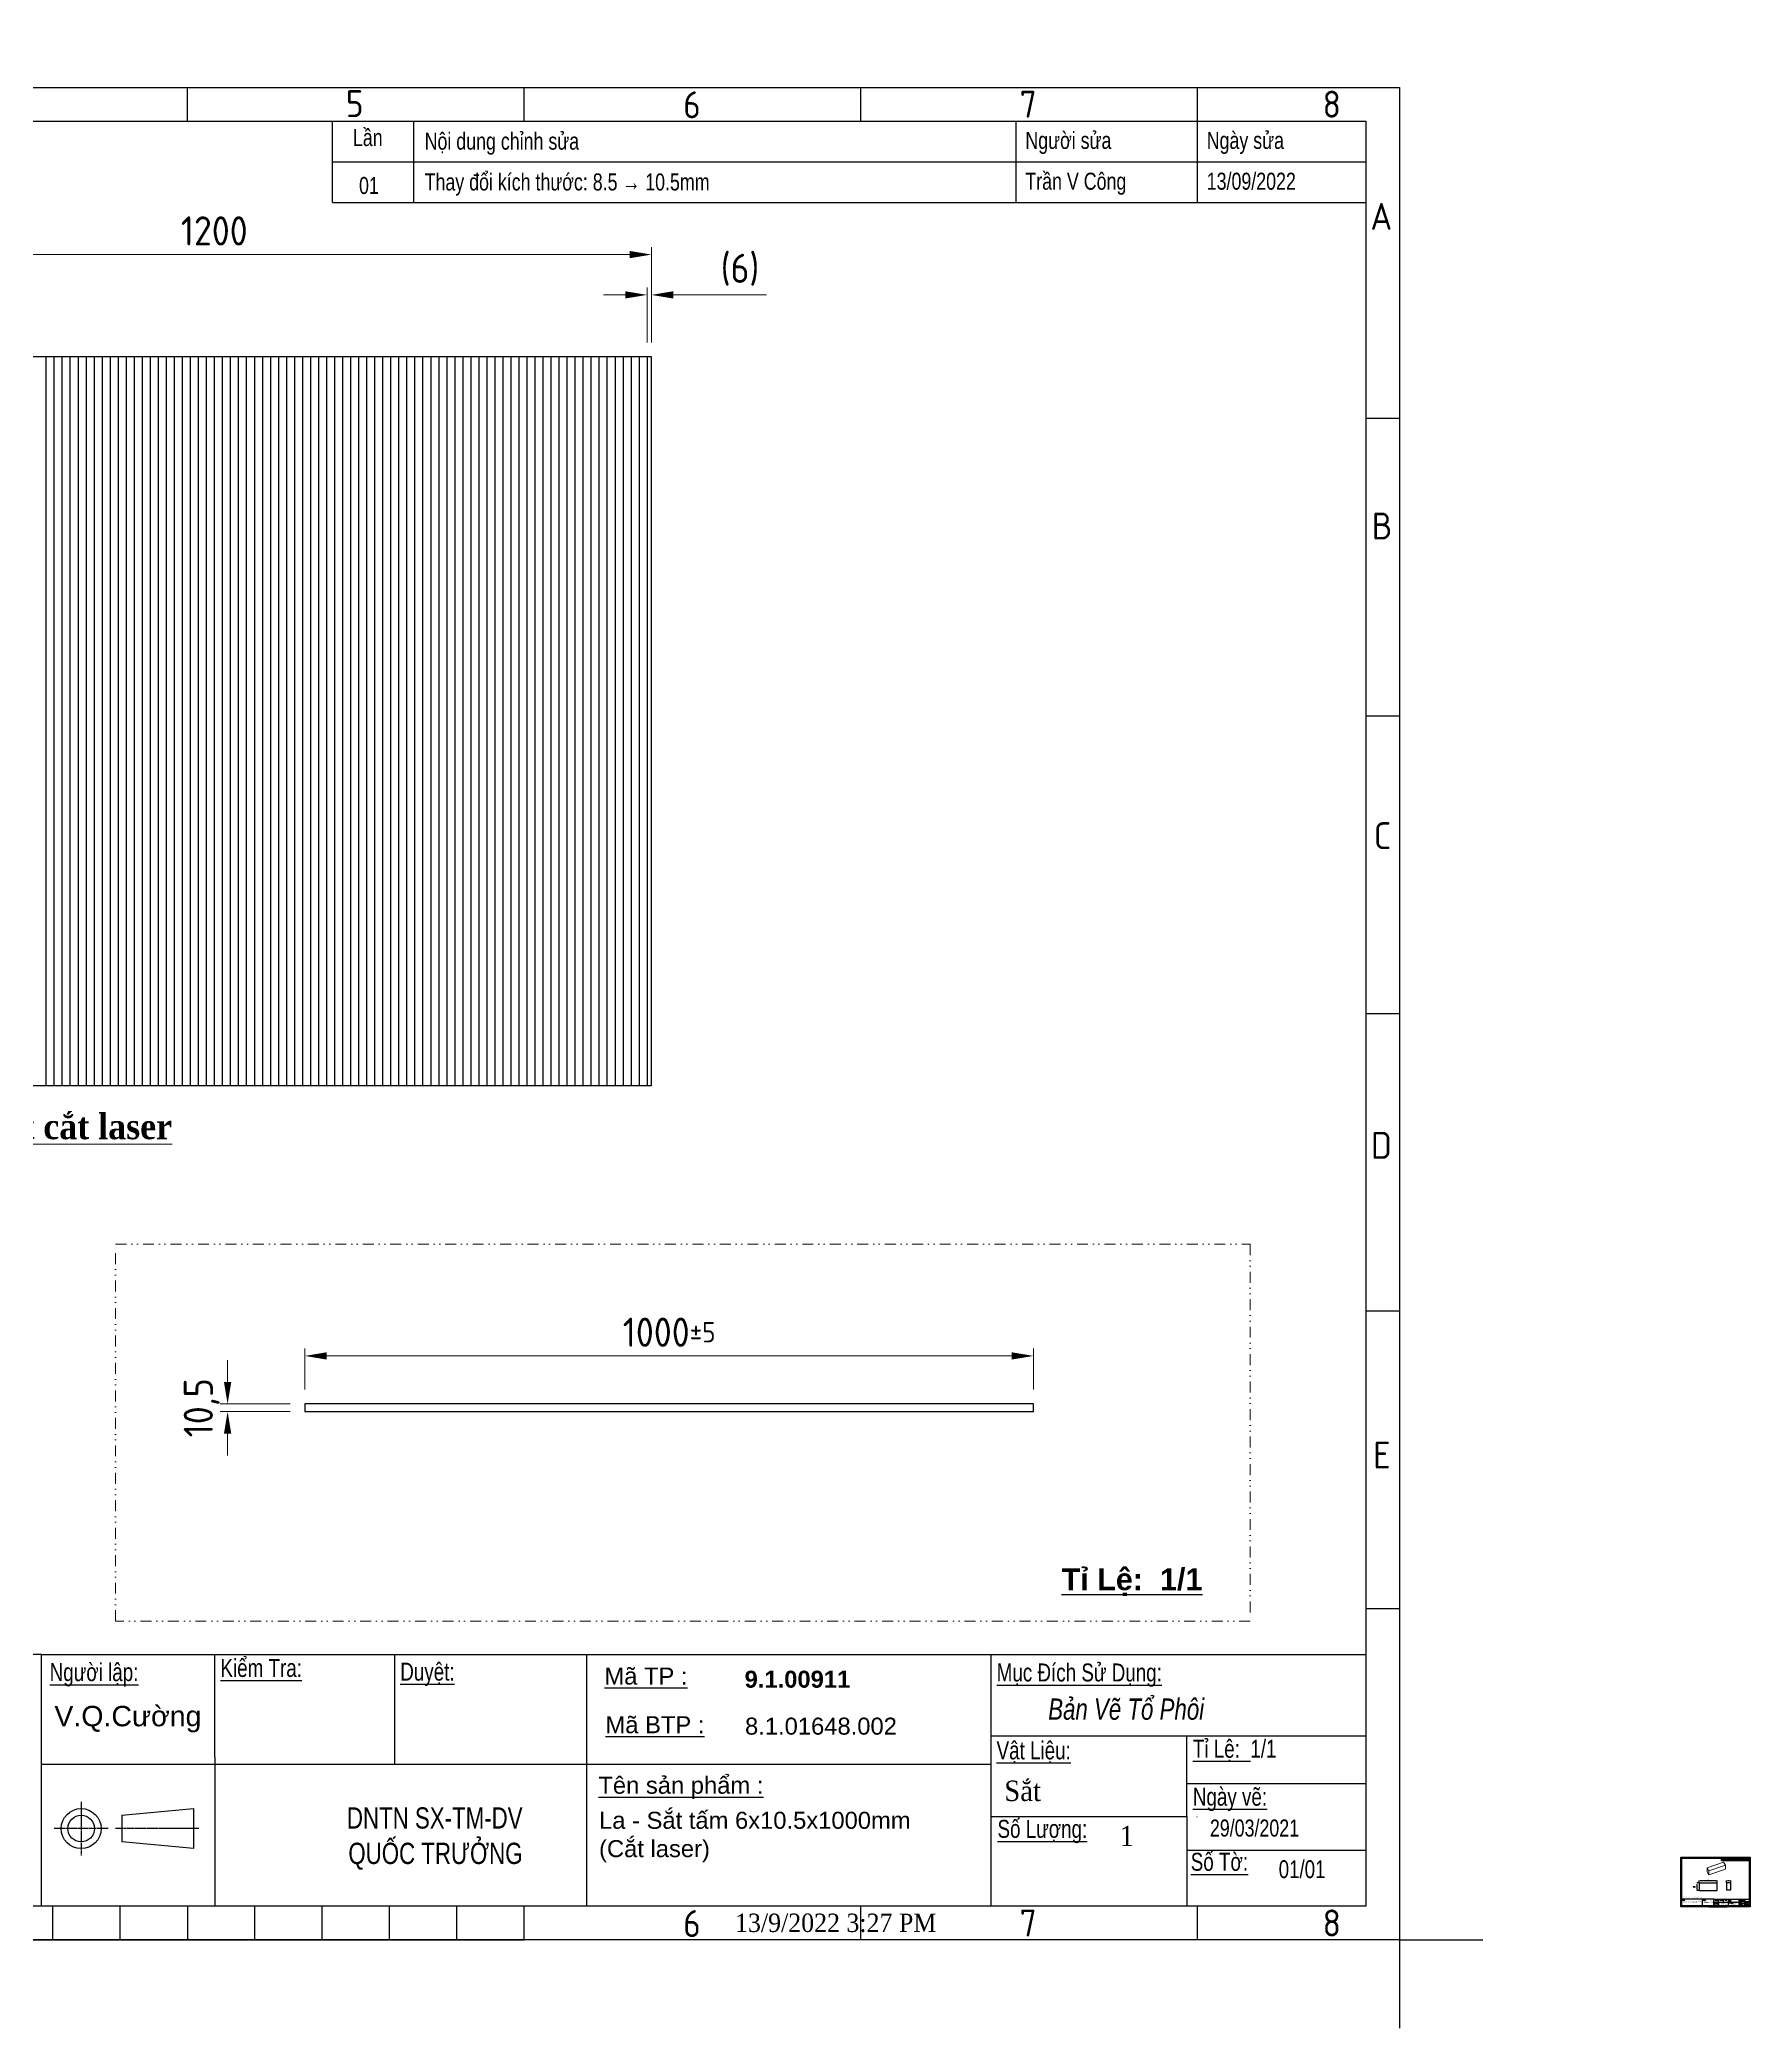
# Model space of a CAD drawing. Header units: millimetres. Extents: x -205945 to -46279, y 28253 to 108078.
# Drawn here: x -112414 to -110067, y 54296 to 57025 of the extents above; entities that cross this region are included whole.
import ezdxf

# ---------------------------------------------------------------- set-up
doc = ezdxf.new("R2010")
doc.units = ezdxf.units.MM
doc.header["$PDMODE"] = 2
for name, pattern in [('CENTER', [2, 1.25, -0.25, 0.25, -0.25]), ('CENTERX2', [4, 2.5, -0.5, 0.5, -0.5]), ('CONTPVMNIL', [0]), ('DIVIDE', [1.25, 0.5, -0.25, 0, -0.25, 0, -0.25])]:
    doc.linetypes.add(name, pattern=pattern)
doc.layers.get('0').update_dxf_attribs({"linetype": 'CONTPVMNIL'})
doc.layers.get('DEFPOINTS').update_dxf_attribs({"color": 6})
for name, color, linetype in [('CENTER', 1, 'CENTERX2'), ('FRAME050', 6, 'Continuous'), ('MAIN', 7, 'Continuous')]:
    doc.layers.add(name, color=color, linetype=linetype)
doc.layers.add('D KT', color=4, linetype='Continuous', lineweight=18)
doc.layers.add('d tam', color=2, linetype='CENTER', lineweight=9)
doc.layers.add('Tpl_Bound', color=1, linetype='Continuous', plot=False)
doc.styles.add('ISOCP', font='isocp')
doc.styles.add('Kich thuoc', font='isocp.shx', dxfattribs={"width": 0.78})
doc.styles.add('SLDTEXTSTYLE0', font='timesi.ttf', dxfattribs={"width": 0.933, "bigfont": 'bigfont'})
doc.styles.add('SLDTEXTSTYLE3', font='TXT', dxfattribs={"width": 0.65, "bigfont": 'bigfont'})
doc.styles.get("Standard").update_dxf_attribs({"font": 'isocp.shx'})
doc.styles.add('style1', font='arial.ttf', dxfattribs={"width": 0.75})
doc.dimstyles.new('dim 20', dxfattribs={"dimscale": 20, "dimtxt": 2.5, "dimasz": 1.5, "dimexe": 0.5, "dimexo": 1, "dimtad": 1, "dimtoh": 1, "dimtxsty": 'ISOCP', "dimcen": 0, "dimclrd": 3, "dimclre": 3, "dimclrt": 7, "dimadec": 0, "dimazin": 0, "dimtfac": 1, "dimtix": 1, "dimtofl": 0, "dimtmove": 0, "dimatfit": 3, "dimfxl": 0, "dimlwd": 5, "dimlwe": 5, "dimarcsym": 0})
doc.dimstyles.new('Dim20$0', dxfattribs={"dimtxt": 20, "dimasz": 10, "dimexe": 0, "dimexo": 0, "dimgap": 0.6, "dimtad": 1, "dimtoh": 1, "dimdsep": 46, "dimtxsty": 'ISOCP', "dimcen": 0, "dimclrd": 3, "dimclre": 3, "dimclrt": 7, "dimadec": 3, "dimazin": 2, "dimtp": 0.05, "dimtm": 0.05, "dimtfac": 0.7, "dimtofl": 0, "dimtmove": 0, "dimatfit": 3, "dimfxl": 0, "dimtolj": 1, "dimarcsym": 0})

# ---------------------------------------------------------------- blocks, each defined once
blk = doc.blocks.new('ẢERHAEEH')
at = {"layer": 'FRAME050'}
for p, q in [((-301, 179), (-304.9, 179)), ((-261.4, 214), (-261.4, 217.9)), ((-221.8, 214), (-221.8, 217.9)), ((-182.2, 214), (-182.2, 217.9)), ((-142.6, 214), (-142.6, 217.9)), ((-103, 214), (-103, 217.9)), ((-63.4, 214), (-63.4, 217.9)), ((-23.8, 214), (-23.8, 217.9)), ((0, 179), (-4, 179)), ((-301, 144), (-304.9, 144)), ((-304.9, 109), (-301, 109)), ((0, 144), (-4, 144)), ((-4, 109), (0, 109)), ((-301, 74), (-304.9, 74)), ((-301, 39), (-304.9, 39)), ((-261.4, 0), (-261.4, 4)), ((-221.8, 0), (-221.8, 4)), ((-182.2, 0), (-182.2, 4)), ((-182.2, 0), (-103, 0)), ((-174.2, 0), (-174.2, 4)), ((-166.3, 0), (-166.3, 4)), ((-158.4, 0), (-158.4, 4)), ((-150.5, 0), (-150.5, 4)), ((-142.6, 4), (-142.6, 0)), ((-134.6, 0), (-134.6, 4)), ((-126.7, 0), (-126.7, 4)), ((-118.8, 0), (-118.8, 4)), ((-110.9, 0), (-110.9, 4)), ((-103, 0), (-103, 4)), ((-63.4, 0), (-63.4, 4)), ((-23.8, 0), (-23.8, 4)), ((0, 74), (-4, 74)), ((0, 39), (-4, 39))]:
    blk.add_line(p, q, dxfattribs=at)
at = {"layer": 'MAIN', "color": 7, "linetype": 'Continuous'}
blk.add_lwpolyline([(-301, 214), (-4, 214), (-4, 4), (-301, 4)], close=True, dxfattribs=at)
at = {"layer": 'FRAME050', "style": 'ISOCP'}
for s, p in [('A', (-304.4, 195.6)), ('1', (-282, 214.4)), ('2', (-242.7, 214.3)), ('3', (-203.1, 214.4)), ('4', (-163.6, 214.4)), ('5', (-123.9, 214.4)), ('6', (-84.3, 214.3)), ('7', (-44.7, 214.4)), ('8', (-9, 214.4)), ('A', (-3.4, 201.2)), ('D', (-304.3, 91.9)), ('B', (-304.2, 164.7)), ('C', (-304, 128.3)), ('D', (-3.3, 91.9)), ('B', (-3.2, 164.7)), ('C', (-3, 128.3)), ('E', (-304, 55.4)), ('F', (-304, 19)), ('1', (-282, 0.4)), ('2', (-242.7, 0.3)), ('3', (-203.1, 0.5)), ('6', (-84.3, 0.3)), ('7', (-44.7, 0.4)), ('8', (-9, 0.4)), ('E', (-3.1, 55.4))]:
    blk.add_text(s, height=3.17, dxfattribs=at).set_placement(p)
blk = doc.blocks.new('*D376')
at = {"color": 3, "lineweight": -2, "ltscale": 30, "transparency": 16777216}
for p, q in [((-110136.9, 54494.9), (-110136.9, 54498.4)), ((-110135.4, 54498.4), (-110113.4, 54498.4)), ((-110111.9, 54494.9), (-110111.9, 54498.4))]:
    blk.add_line(p, q, dxfattribs=at)
at = {"color": 3, "ltscale": 30, "transparency": 16777216}
for points in [[(-110135.4, 54498.6), (-110135.4, 54498.1), (-110136.9, 54498.4)], [(-110113.4, 54498.6), (-110113.4, 54498.1), (-110111.9, 54498.4)]]:
    blk.add_solid(points, dxfattribs=at)
at = {"layer": 'DEFPOINTS', "color": 0, "ltscale": 30, "transparency": 16777216}
for p in [(-110136.9, 54494.9), (-110111.9, 54498.4), (-110111.9, 54494.9)]:
    blk.add_point(p, dxfattribs=at)
at = {"color": 7, "ltscale": 30, "transparency": 16777216, "insert": (-110124.5, 54499.6), "char_height": 1.25, "attachment_point": 5, "style": 'ISOCP'}
blk.add_mtext('\\A1;25', dxfattribs=at)
blk = doc.blocks.new('*D377')
at = {"color": 3, "lineweight": -2, "ltscale": 30, "transparency": 16777216}
for p, q in [((-110136.9, 54494.9), (-110139.8, 54494.9)), ((-110139.8, 54493.4), (-110139.8, 54485.9)), ((-110136.9, 54484.4), (-110139.8, 54484.4))]:
    blk.add_line(p, q, dxfattribs=at)
at = {"color": 3, "ltscale": 30, "transparency": 16777216}
for points in [[(-110140, 54493.4), (-110139.5, 54493.4), (-110139.8, 54494.9)], [(-110140, 54485.9), (-110139.5, 54485.9), (-110139.8, 54484.4)]]:
    blk.add_solid(points, dxfattribs=at)
at = {"layer": 'DEFPOINTS', "color": 0, "ltscale": 30, "transparency": 16777216}
for p in [(-110139.8, 54484.4), (-110136.9, 54494.9), (-110136.9, 54484.4)]:
    blk.add_point(p, dxfattribs=at)
at = {"color": 7, "ltscale": 30, "transparency": 16777216, "insert": (-110141, 54489.6), "char_height": 1.25, "attachment_point": 5, "rotation": 90, "style": 'ISOCP'}
blk.add_mtext('\\A1;10.5', dxfattribs=at)
blk = doc.blocks.new('*D378')
at = {"color": 3, "lineweight": -2, "ltscale": 30, "transparency": 16777216}
for p, q in [((-110099.5, 54495.3), (-110099.5, 54498.3)), ((-110098, 54498.3), (-110095, 54498.3)), ((-110093.5, 54495.3), (-110093.5, 54498.3))]:
    blk.add_line(p, q, dxfattribs=at)
at = {"color": 3, "ltscale": 30, "transparency": 16777216}
for points in [[(-110098, 54498.5), (-110098, 54498), (-110099.5, 54498.3)], [(-110095, 54498.5), (-110095, 54498), (-110093.5, 54498.3)]]:
    blk.add_solid(points, dxfattribs=at)
at = {"layer": 'DEFPOINTS', "color": 0, "ltscale": 30, "transparency": 16777216}
for p in [(-110099.5, 54495.3), (-110093.5, 54498.3), (-110093.5, 54495.3)]:
    blk.add_point(p, dxfattribs=at)
at = {"color": 7, "ltscale": 30, "transparency": 16777216, "insert": (-110096.5, 54499.5), "char_height": 1.25, "attachment_point": 5, "style": 'ISOCP'}
blk.add_mtext('\\A1;6', dxfattribs=at)
blk = doc.blocks.new('A$C16227D3D')
at = {"color": 0, "linetype": 'Continuous', "lineweight": 0, "extrusion": (0, 0.665989, 0.745962)}
for p, q in [((132610.7, 11330.1), (132633.3, 11338.1)), ((132610.7, 11330.1), (132613.3, 11326)), ((132610.7, 11324.8), (132610.7, 11330.1)), ((132613.3, 11326), (132635.9, 11334)), ((132613.3, 11320.7), (132635.9, 11328.7)), ((132613.3, 11326), (132613.3, 11320.7)), ((132633.3, 11338.1), (132635.9, 11334)), ((132635.9, 11334), (132635.9, 11328.7)), ((132613.3, 11320.7), (132610.7, 11324.8))]:
    blk.add_line(p, q, dxfattribs=at)
blk = doc.blocks.new('khung moi')
at = {"layer": 'FRAME050'}
for p, q in [((-261.36, 221.36), (-261.36, 225.32)), ((-221.76, 221.36), (-221.76, 225.32)), ((-182.16, 221.36), (-182.16, 225.32)), ((-142.56, 221.36), (-142.56, 225.32)), ((-102.96, 221.36), (-102.96, 225.32)), ((-63.36, 221.36), (-63.36, 225.32)), ((-23.76, 221.36), (-23.76, 225.32)), ((-300.96, 186.36), (-304.92, 186.36)), ((0, 186.36), (-3.96, 186.36)), ((-300.96, 151.36), (-304.92, 151.36)), ((0, 151.36), (-3.96, 151.36)), ((-304.92, 116.36), (-300.96, 116.36)), ((-3.96, 116.36), (0, 116.36)), ((-300.96, 81.36), (-304.92, 81.36)), ((0, 81.36), (-3.96, 81.36)), ((-300.96, 46.36), (-304.92, 46.36)), ((0, 46.36), (-3.96, 46.36)), ((-261.36, 7.4), (-261.36, 11.36)), ((-221.76, 7.4), (-221.76, 11.36)), ((-182.16, 7.4), (-182.16, 11.36)), ((-174.24, 7.4), (-174.24, 11.36)), ((-166.32, 7.4), (-166.32, 11.36)), ((-158.4, 7.4), (-158.4, 11.36)), ((-150.48, 7.4), (-150.48, 11.36)), ((-142.56, 11.36), (-142.56, 7.4)), ((-134.64, 7.4), (-134.64, 11.36)), ((-126.72, 7.4), (-126.72, 11.36)), ((-118.8, 7.4), (-118.8, 11.36)), ((-110.88, 7.4), (-110.88, 11.36)), ((-102.96, 7.4), (-102.96, 11.36)), ((-63.36, 7.4), (-63.36, 11.36)), ((-23.76, 7.4), (-23.76, 11.36)), ((-182.16, 7.4), (-102.96, 7.4))]:
    blk.add_line(p, q, dxfattribs=at)
at = {"layer": 'MAIN'}
for p, q in [((-304.92, 225.32), (-304.92, 230.92)), ((-304.92, 225.32), (-310.86, 225.32)), ((0, 7.4), (9.82, 7.4)), ((0, 7.4), (0, -3))]:
    blk.add_line(p, q, dxfattribs=at)
at = {"layer": 'MAIN', "color": 7, "linetype": 'Continuous'}
blk.add_lwpolyline([(-300.96, 221.36), (-3.96, 221.36), (-3.96, 11.36), (-300.96, 11.36)], close=True, dxfattribs=at)
at = {"layer": 'FRAME050', "style": 'ISOCP'}
for s, p in [('1', (-281.95, 221.76)), ('2', (-242.72, 221.68)), ('3', (-203.13, 221.83)), ('4', (-163.63, 221.76)), ('5', (-123.93, 221.83)), ('6', (-84.25, 221.69)), ('7', (-44.67, 221.76)), ('8', (-9.03, 221.76)), ('A', (-3.41, 208.57)), ('A', (-304.37, 203)), ('B', (-304.21, 172.14)), ('B', (-3.25, 172.14)), ('C', (-303.97, 135.71)), ('C', (-3.01, 135.71)), ('D', (-304.3, 99.28)), ('D', (-3.34, 99.28)), ('E', (-304.05, 62.84)), ('E', (-3.09, 62.84)), ('F', (-304.05, 26.41)), ('1', (-281.95, 7.8)), ('2', (-242.72, 7.72)), ('3', (-203.13, 7.87)), ('6', (-84.25, 7.73)), ('7', (-44.67, 7.8)), ('8', (-9.03, 7.8))]:
    blk.add_text(s, height=3.17, dxfattribs=at).set_placement(p)
blk = doc.blocks.new('yuiyu')
at = {"layer": 'D KT', "style": 'Kich thuoc', "width": 0.75}
blk.add_attdef('STT', (-17957.57, 19159.13), '', height=2.5, dxfattribs=at)
blk = doc.blocks.new('*D581')
at = {"layer": 'D KT', "color": 3, "lineweight": 5, "ltscale": 3, "transparency": 16777216}
for p, q in [((-112774.7, 56609.3), (-112774.7, 56739.8)), ((-111574.7, 56609.3), (-111574.7, 56739.8)), ((-112744.7, 56729.8), (-111604.7, 56729.8))]:
    blk.add_line(p, q, dxfattribs=at)
at = {"layer": 'D KT', "color": 3, "ltscale": 3, "transparency": 16777216}
for points in [[(-112744.7, 56734.8), (-112744.7, 56724.8), (-112774.7, 56729.8)], [(-111604.7, 56734.8), (-111604.7, 56724.8), (-111574.7, 56729.8)]]:
    blk.add_solid(points, dxfattribs=at)
at = {"layer": 'DEFPOINTS', "color": 0, "ltscale": 3, "transparency": 16777216}
for p in [(-111574.7, 56729.8), (-112774.7, 56589.3), (-111574.7, 56589.3)]:
    blk.add_point(p, dxfattribs=at)
at = {"layer": 'D KT', "color": 7, "ltscale": 3, "transparency": 16777216, "insert": (-112174.7, 56762.3), "char_height": 40, "attachment_point": 5, "style": 'ISOCP'}
blk.add_mtext('1200', dxfattribs=at)
blk = doc.blocks.new('*D583')
at = {"color": 3, "lineweight": 5, "ltscale": 3, "transparency": 16777216}
for p, q in [((-111580.7, 56609.3), (-111580.7, 56684.5)), ((-111574.7, 56609.3), (-111574.7, 56684.5)), ((-111610.7, 56674.5), (-111640.7, 56674.5)), ((-111544.7, 56674.5), (-111416.7, 56674.5))]:
    blk.add_line(p, q, dxfattribs=at)
at = {"color": 3, "ltscale": 3, "transparency": 16777216}
for points in [[(-111610.7, 56679.5), (-111610.7, 56669.5), (-111580.7, 56674.5)], [(-111544.7, 56679.5), (-111544.7, 56669.5), (-111574.7, 56674.5)]]:
    blk.add_solid(points, dxfattribs=at)
at = {"layer": 'DEFPOINTS', "color": 0, "ltscale": 3, "transparency": 16777216}
for p in [(-111574.7, 56674.5), (-111580.7, 56589.3), (-111574.7, 56589.3)]:
    blk.add_point(p, dxfattribs=at)
at = {"color": 7, "ltscale": 3, "transparency": 16777216, "insert": (-111453.2, 56709), "char_height": 40, "attachment_point": 5, "style": 'ISOCP'}
blk.add_mtext('(6)', dxfattribs=at)
blk = doc.blocks.new('*D585')
at = {"color": 3, "lineweight": 5, "ltscale": 30, "transparency": 16777216}
for p, q in [((-112156.4, 55182.3), (-112156.4, 55212.3)), ((-112070.4, 55152.3), (-112166.4, 55152.3)), ((-112070.4, 55141.8), (-112166.4, 55141.8)), ((-112156.4, 55111.8), (-112156.4, 55081.8))]:
    blk.add_line(p, q, dxfattribs=at)
at = {"color": 3, "ltscale": 30, "transparency": 16777216}
for points in [[(-112161.4, 55182.3), (-112151.4, 55182.3), (-112156.4, 55152.3)], [(-112161.4, 55111.8), (-112151.4, 55111.8), (-112156.4, 55141.8)]]:
    blk.add_solid(points, dxfattribs=at)
at = {"layer": 'DEFPOINTS', "color": 0, "ltscale": 30, "transparency": 16777216}
for p in [(-112156.4, 55152.3), (-112050.4, 55152.3), (-112050.4, 55141.8)]:
    blk.add_point(p, dxfattribs=at)
at = {"color": 7, "ltscale": 30, "transparency": 16777216, "insert": (-112191.9, 55147.1), "char_height": 40, "attachment_point": 5, "rotation": 90, "style": 'ISOCP'}
blk.add_mtext('10,5', dxfattribs=at)
blk = doc.blocks.new('*D586')
at = {"color": 3, "lineweight": 5, "ltscale": 30, "transparency": 16777216}
for p, q in [((-112050.4, 55172.3), (-112050.4, 55228.3)), ((-112020.4, 55218.3), (-111080.4, 55218.3)), ((-111050.4, 55172.3), (-111050.4, 55228.3))]:
    blk.add_line(p, q, dxfattribs=at)
at = {"color": 3, "ltscale": 30, "transparency": 16777216}
for points in [[(-112020.4, 55223.3), (-112020.4, 55213.3), (-112050.4, 55218.3)], [(-111080.4, 55223.3), (-111080.4, 55213.3), (-111050.4, 55218.3)]]:
    blk.add_solid(points, dxfattribs=at)
at = {"layer": 'DEFPOINTS', "color": 0, "ltscale": 30, "transparency": 16777216}
for p in [(-111050.4, 55218.3), (-112050.4, 55152.3), (-111050.4, 55152.3)]:
    blk.add_point(p, dxfattribs=at)
at = {"color": 7, "ltscale": 30, "transparency": 16777216, "insert": (-111550.4, 55250.8), "char_height": 40, "attachment_point": 5, "style": 'ISOCP'}
blk.add_mtext('\\A1;1000{\\H28;±5}', dxfattribs=at)

msp = doc.modelspace()

# ---------------------------------------------------------------- linework, layer by layer
at = {"ltscale": 30}
for p, q in [((-112405.695, 56589.313), (-112405.695, 55589.313)), ((-112394.695, 56589.313), (-112394.695, 55589.313)), ((-112383.695, 56589.313), (-112383.695, 55589.313)), ((-112372.695, 56589.313), (-112372.695, 55589.313)), ((-112361.695, 56589.313), (-112361.695, 55589.313)), ((-112350.695, 56589.313), (-112350.695, 55589.313)), ((-112339.695, 56589.313), (-112339.695, 55589.313)), ((-112328.695, 56589.313), (-112328.695, 55589.313)), ((-112317.695, 56589.313), (-112317.695, 55589.313)), ((-112306.695, 56589.313), (-112306.695, 55589.313)), ((-112295.695, 56589.313), (-112295.695, 55589.313)), ((-112284.695, 56589.313), (-112284.695, 55589.313)), ((-112273.695, 56589.313), (-112273.695, 55589.313)), ((-112262.695, 56589.313), (-112262.695, 55589.313)), ((-112251.695, 56589.313), (-112251.695, 55589.313)), ((-112240.695, 56589.313), (-112240.695, 55589.313)), ((-112229.695, 56589.313), (-112229.695, 55589.313)), ((-112218.695, 56589.313), (-112218.695, 55589.313)), ((-112207.695, 56589.313), (-112207.695, 55589.313)), ((-112196.695, 56589.313), (-112196.695, 55589.313)), ((-112185.695, 56589.313), (-112185.695, 55589.313)), ((-112174.695, 56589.313), (-112174.695, 55589.313)), ((-112163.695, 56589.313), (-112163.695, 55589.313)), ((-112152.695, 56589.313), (-112152.695, 55589.313)), ((-112141.695, 56589.313), (-112141.695, 55589.313)), ((-112130.695, 56589.313), (-112130.695, 55589.313)), ((-112119.695, 56589.313), (-112119.695, 55589.313)), ((-112108.695, 56589.313), (-112108.695, 55589.313)), ((-112097.695, 56589.313), (-112097.695, 55589.313)), ((-112086.695, 56589.313), (-112086.695, 55589.313)), ((-112075.695, 56589.313), (-112075.695, 55589.313)), ((-112064.695, 56589.313), (-112064.695, 55589.313)), ((-112053.695, 56589.313), (-112053.695, 55589.313)), ((-112042.695, 56589.313), (-112042.695, 55589.313)), ((-112031.695, 56589.313), (-112031.695, 55589.313)), ((-112020.695, 56589.313), (-112020.695, 55589.313)), ((-112009.695, 56589.313), (-112009.695, 55589.313)), ((-111998.695, 56589.313), (-111998.695, 55589.313)), ((-111987.695, 56589.313), (-111987.695, 55589.313)), ((-111976.695, 56589.313), (-111976.695, 55589.313)), ((-111965.695, 56589.313), (-111965.695, 55589.313)), ((-111954.695, 56589.313), (-111954.695, 55589.313)), ((-111943.695, 56589.313), (-111943.695, 55589.313)), ((-111932.695, 56589.313), (-111932.695, 55589.313)), ((-111921.695, 56589.313), (-111921.695, 55589.313)), ((-111910.695, 56589.313), (-111910.695, 55589.313)), ((-111899.695, 56589.313), (-111899.695, 55589.313)), ((-111888.695, 56589.313), (-111888.695, 55589.313)), ((-111877.695, 56589.313), (-111877.695, 55589.313)), ((-111866.695, 56589.313), (-111866.695, 55589.313)), ((-111855.695, 56589.313), (-111855.695, 55589.313)), ((-111844.695, 56589.313), (-111844.695, 55589.313)), ((-111833.695, 56589.313), (-111833.695, 55589.313)), ((-111822.695, 56589.313), (-111822.695, 55589.313)), ((-111811.695, 56589.313), (-111811.695, 55589.313)), ((-111800.695, 56589.313), (-111800.695, 55589.313)), ((-111789.695, 56589.313), (-111789.695, 55589.313)), ((-111778.695, 56589.313), (-111778.695, 55589.313)), ((-111767.695, 56589.313), (-111767.695, 55589.313)), ((-111756.695, 56589.313), (-111756.695, 55589.313)), ((-111745.695, 56589.313), (-111745.695, 55589.313)), ((-111734.695, 56589.313), (-111734.695, 55589.313)), ((-111723.695, 56589.313), (-111723.695, 55589.313)), ((-111712.695, 56589.313), (-111712.695, 55589.313)), ((-111701.695, 56589.313), (-111701.695, 55589.313)), ((-111690.695, 56589.313), (-111690.695, 55589.313)), ((-111679.695, 56589.313), (-111679.695, 55589.313)), ((-111668.695, 56589.313), (-111668.695, 55589.313)), ((-111657.695, 56589.313), (-111657.695, 55589.313)), ((-111646.695, 56589.313), (-111646.695, 55589.313)), ((-111635.695, 56589.313), (-111635.695, 55589.313)), ((-111624.695, 56589.313), (-111624.695, 55589.313)), ((-111613.695, 56589.313), (-111613.695, 55589.313)), ((-111602.695, 56589.313), (-111602.695, 55589.313)), ((-111591.695, 56589.313), (-111591.695, 55589.313)), ((-111580.695, 56589.313), (-111580.695, 55589.313))]:
    msp.add_line(p, q, dxfattribs=at)
for p, q in [((-112411.636, 54808.354), (-114059.381, 54808.354)), ((-111927.41, 54808.354), (-111927.41, 54657.823)), ((-111108.543, 54696.907), (-111108.543, 54808.354)), ((-112173.69, 54667.394), (-112173.69, 54463.103)), ((-112411.636, 54657.823), (-111663.149, 54657.823)), ((-110839.741, 54631.257), (-110594.381, 54631.257)), ((-110839.741, 54539.757), (-110594.381, 54539.757)), ((-110116.631, 54472.616), (-110160.767, 54472.616)), ((-110132.583, 54472.616), (-110132.583, 54463.369)), ((-110103.66, 54472.616), (-110103.66, 54468.584)), ((-110081.726, 54469.631), (-110081.726, 54472.616)), ((-110116.631, 54468.584), (-110096.582, 54468.584)), ((-110110.257, 54468.841), (-110110.257, 54463.369)), ((-110074.526, 54467.873), (-110067.954, 54467.873)), ((-110074.526, 54465.422), (-110067.954, 54465.422))]:
    msp.add_line(p, q)
at = {"linetype": 'ByBlock'}
for p, q in [((-110839.741, 54586.303), (-110839.741, 54463.103)), ((-110074.526, 54466.669), (-110074.526, 54463.369))]:
    msp.add_line(p, q, dxfattribs=at)
at = {"ltscale": 3}
msp.add_line((-110096.582, 54468.584), (-110081.726, 54468.584), dxfattribs=at)
msp.add_lwpolyline([(-111574.695, 55589.313), (-111574.695, 56589.313), (-112774.695, 56589.313), (-112774.695, 55589.313)], close=True, dxfattribs=at)
at = {"ltscale": 30}
msp.add_lwpolyline([(-112050.424, 55141.845), (-111050.424, 55141.845), (-111050.424, 55152.345), (-112050.424, 55152.345)], close=True, dxfattribs=at)
at = {"ltscale": 30, "elevation": 0}
for points in [[(-110111.879, 54484.376), (-110111.879, 54494.876), (-110136.879, 54494.876), (-110136.879, 54484.376)], [(-110093.495, 54485.295), (-110093.495, 54495.295), (-110099.495, 54495.295), (-110099.495, 54485.295)]]:
    msp.add_lwpolyline(points, close=True, dxfattribs=at)
at = {"color": 1}
for centre, major_axis in [((-110143.726, 54489.519), (-1.317, 0)), ((-110122.375, 54462.736), (-0.878, 0))]:
    msp.add_ellipse(centre, major_axis=major_axis, ratio=0.55171628, dxfattribs=at)
at = {"layer": 'CENTER'}
for p, q in [((-112357.378, 54606.232), (-112357.378, 54532.44)), ((-112320.091, 54569.582), (-112394.664, 54569.582)), ((-112195.947, 54569.582), (-112311.281, 54569.582)), ((-110110.904, 54466.221), (-110113.793, 54466.221))]:
    msp.add_line(p, q, dxfattribs=at)
at = {"layer": 'CENTER', "color": 1, "linetype": 'CENTER', "ltscale": 0.05}
for p, q in [((-110114.286, 54466.221), (-110116.068, 54466.221)), ((-110115.177, 54467.112), (-110115.177, 54465.329))]:
    msp.add_line(p, q, dxfattribs=at)
at = {"layer": 'd tam', "linetype": 'DIVIDE', "ltscale": 30}
msp.add_lwpolyline([(-112310.109, 55371.455), (-110753.018, 55371.455), (-110753.018, 54854.33), (-112310.109, 54854.33)], close=True, dxfattribs=at)
at = {"layer": 'DEFPOINTS'}
msp.add_lwpolyline([(-114105.581, 56959.303), (-110548.181, 56959.303), (-110548.181, 54416.903), (-114105.581, 54416.903)], close=True, dxfattribs=at)
at = {"layer": 'DEFPOINTS', "ltscale": 30, "elevation": 0}
msp.add_lwpolyline([(-110162.004, 54530.231), (-110066.717, 54530.231), (-110066.717, 54462.131), (-110162.004, 54462.131)], close=True, dxfattribs=at)
at = {"layer": 'MAIN'}
for p, q in [((-112012.604, 56857.103), (-112012.604, 56913.103)), ((-111900.604, 56857.103), (-111900.604, 56913.103)), ((-111074.281, 56857.103), (-111074.281, 56913.103)), ((-110825.381, 56857.103), (-110825.381, 56913.103)), ((-112012.604, 56857.103), (-110594.381, 56857.103)), ((-112012.604, 56801.103), (-112012.604, 56857.103)), ((-111900.604, 56801.103), (-111900.604, 56857.103)), ((-111074.281, 56801.103), (-111074.281, 56857.103)), ((-110825.381, 56801.103), (-110825.381, 56857.103)), ((-112012.604, 56801.103), (-110594.381, 56801.103)), ((-112411.636, 54808.354), (-110594.381, 54808.354)), ((-112411.636, 54463.103), (-112411.636, 54808.354)), ((-112173.69, 54667.394), (-112173.69, 54808.354)), ((-111663.149, 54463.103), (-111663.149, 54808.354)), ((-111109.243, 54696.907), (-110594.381, 54696.907)), ((-111108.543, 54463.103), (-111108.543, 54696.907)), ((-110839.741, 54586.303), (-110839.741, 54696.907)), ((-111663.149, 54657.823), (-111108.543, 54657.823)), ((-112301.438, 54587.878), (-112203.113, 54597.025)), ((-112301.438, 54587.878), (-112301.438, 54551.287)), ((-112203.113, 54597.025), (-112203.113, 54542.14)), ((-111108.543, 54586.303), (-110839.741, 54586.303)), ((-110826.318, 54586.303), (-110825.828, 54586.303)), ((-112203.113, 54542.14), (-112301.438, 54551.287)), ((-110105.942, 54527.494), (-110105.942, 54528.994)), ((-110105.942, 54527.494), (-110067.954, 54527.494)), ((-110105.942, 54525.994), (-110105.942, 54527.494)), ((-110102.942, 54527.494), (-110102.942, 54528.994)), ((-110102.942, 54525.994), (-110102.942, 54527.494)), ((-110080.808, 54527.494), (-110080.808, 54528.994)), ((-110080.808, 54525.994), (-110080.808, 54527.494)), ((-110074.142, 54527.494), (-110074.142, 54528.994)), ((-110074.142, 54525.994), (-110074.142, 54527.494)), ((-110105.942, 54525.994), (-110067.954, 54525.994)), ((-110116.631, 54472.616), (-110067.954, 54472.616)), ((-110116.631, 54468.584), (-110116.631, 54472.616)), ((-110110.257, 54468.841), (-110110.257, 54472.616)), ((-110096.582, 54469.631), (-110096.582, 54472.616)), ((-110116.631, 54463.369), (-110116.631, 54468.584)), ((-110113.679, 54466.711), (-110111.045, 54466.956)), ((-110113.679, 54466.711), (-110113.679, 54465.731)), ((-110111.045, 54465.486), (-110113.679, 54465.731)), ((-110111.045, 54466.956), (-110111.045, 54465.486)), ((-110096.582, 54466.669), (-110096.582, 54469.631)), ((-110096.582, 54463.369), (-110096.582, 54466.669)), ((-110081.726, 54469.631), (-110067.954, 54469.631)), ((-110081.726, 54466.669), (-110081.726, 54469.631)), ((-110081.726, 54466.669), (-110074.526, 54466.669)), ((-110081.726, 54463.369), (-110081.726, 54466.669)), ((-110074.526, 54466.669), (-110074.526, 54469.631)), ((-110074.167, 54466.669), (-110074.153, 54466.669))]:
    msp.add_line(p, q, dxfattribs=at)
for centre, radius in [((-112357.378, 54569.582), 27.443), ((-112357.378, 54569.582), 18.295), ((-110115.177, 54466.221), 0.735), ((-110115.177, 54466.221), 0.49)]:
    msp.add_circle(centre, radius, dxfattribs=at)
at = {"layer": 'Tpl_Bound', "color": 1}
msp.add_lwpolyline([(-110162.004, 54462.131), (-110162.004, 54530.231), (-110066.717, 54530.231), (-110066.717, 54462.131)], close=True, dxfattribs=at)

# ---------------------------------------------------------------- block references
for name, p, xscale, yscale, zscale in [('khung moi', (-110548.181, 54330.523), 11.66666666666667, 11.66666666666667, 11.66666666666667), ('ẢERHAEEH', (-110066.717, 54462.131), 0.3125, 0.3125, 0.3125)]:
    msp.add_blockref(name, p, dxfattribs=dict(xscale=xscale, yscale=yscale, zscale=zscale))
at = {"ltscale": 3}
msp.add_blockref('A$C16227D3D', (-242736.733, 43185.39, 0), dxfattribs=at)
at = {"layer": 'D KT'}
ref = msp.add_blockref('yuiyu', (-58337.628, -1379.201), dxfattribs=dict(at, xscale=2.916666666666667, yscale=2.916666666666667, zscale=2.916666666666667))
ref.add_attrib('STT', '01/01', (-110713.874, 54501.583), dxfattribs={"height": 24.5, "style": 'style1', "width": 0.75})

# ---------------------------------------------------------------- texts
at = {"attachment_point": 1}
for s, insert, char_height, style in [('Lần', (-111984.41, 56902.058), 23.3333, 'style1'), ('Nội dung chỉnh sửa', (-111886.003, 56897.154), 23.33333, 'style1'), ('Người sửa ', (-111061.542, 56898.181), 23.3333, 'style1'), ('Ngày sửa ', (-110812.641, 56898.181), 23.3333, 'style1'), ('01', (-111976.014, 56836.342), 23.3333, 'style1'), ('Trần V Công', (-111061.542, 56842.181), 23.33333, 'style1'), ('13/09/2022', (-110812.641, 56842.181), 23.3333, 'style1'), ('{\\LKiểm Tra:}', (-112166.205, 54802.319), 24.64, 'style1'), ('{\\LNgười lập:}', (-112400.557, 54796.624), 24.64, 'style1'), ('{\\LDuyệt:}', (-111919.418, 54797.284), 24.64, 'style1'), ('{\\LMục Đích Sử Dụng:}', (-111100.882, 54796.151), 24.64, 'style1'), ('{\\LVật Liệu:}', (-111101.03, 54689.243), 24.64, 'style1'), ('{\\fTimes New Roman|b0|i0|c0|p18;Sắt}', (-111090.486, 54635.397), 28, 'SLDTEXTSTYLE0'), ('{\\LNgày vẽ:}', (-110831.659, 54625.655), 24.64, 'style1'), ('{\\LSố Lượng:}', (-111099.77, 54581.522), 24.64, 'style1'), ('29/03/2021', (-110808.239, 54581.998), 23.3333, 'style1'), ('{\\LSố Tờ:} ', (-110834.579, 54536.341), 24.64, 'style1')]:
    msp.add_mtext(s, dxfattribs=dict(at, insert=insert, char_height=char_height, style=style))
for s, insert, char_height, width, style in [('Thay đổi kích thước: 8.5 → 10.5mm', (-111886.003, 56841.154), 23.33333, 432.32742, 'style1'), ('{\\fArial|b0|i0|c0|p34;\\W1;V.Q.Cường}', (-112394.102, 54737.996), 28, 1354.54923, 'SLDTEXTSTYLE0'), ('{\\LTỉ Lệ:}  1/1', (-110831.634, 54691.448), 24.64, 269.06487, 'style1'), ('\\pi366.6447;DNTN SX-TM-DV\\P\\pi368.60667;QUỐC TRƯỞNG', (-112359.27, 54598.761), 29.16667, 761.30241, 'style1'), ('{\\fTimes New Roman|b0|i0|c0|p18;1}', (-110932.141, 54573.49), 28, 6.86574, 'SLDTEXTSTYLE0')]:
    msp.add_mtext(s, dxfattribs=dict(at, insert=insert, char_height=char_height, width=width, style=style))
for s, insert, char_height, width in [('{\\fArial|b1|i0|c0|p34;\\LTỉ Lệ:  1/1}', (-111011.829, 54926.786), 30, 269.06487), ('{\\fArial|b0|i0|c0|p34;La - Sắt tấm 6x10.5x1000mm (Cắt laser)}', (-111646.6, 54592.628), 23.33333, 479.26314), ('{\\fArial|b0|i0|c0|p34;01}', (-110105.187, 54527.003), 0.625, 24.50884), ('{\\fArial|b0|i0|c0|p34;Lần}', (-110105.187, 54528.698), 0.625, 24.50884), ('{\\fArial|b0|i0|c0|p34;\\LYCKT1:\\l  CT2}', (-110160.582, 54472.118), 0.75, 28.97216), ('{\\fArial|b0|i0|c0|p34;29/03/2021}', (-110074.101, 54466.386), 0.625, 11.98235)]:
    msp.add_mtext(s, dxfattribs=dict(at, insert=insert, char_height=char_height, width=width))
at = {"color": 0, "attachment_point": 1}
for s, insert, char_height, width, style in [('{\\fArial|b0|i0|c0|p34;\\W1;\\L\\C256;Mã TP :}', (-111639.263, 54790.573), 23.33333, 162.09854, 'SLDTEXTSTYLE3'), ('{\\fArial|b1|i0|c0|p34;\\W1;\\C256;9.1.00911}', (-111446.851, 54786.242), 23.33333, 162.09854, 'SLDTEXTSTYLE3'), ('{\\fArial|b0|i0|c0|p34;\\W1;\\L\\C256;Mã BTP :}', (-111637.765, 54723.776), 23.33333, 162.09854, 'SLDTEXTSTYLE3'), ('{\\W1;\\C256;8.1.01648.002}', (-111446.281, 54721.842), 23.33333, 154.58954, 'style1'), ('{\\fArial|b0|i0|c0|p34;\\W1;\\L\\C256;Tên sản phẩm :}', (-111647.517, 54640.751), 23.33333, 237.48826, 'SLDTEXTSTYLE3'), ('{\\fArial|b0|i0|c0|p34;\\W1;\\C256;Thay đổi kích thước: 8.5 \\fArial|b0|i0|c134|p34;→ \\fArial|b0|i0|c0|p34;10.5mm}', (-110102.523, 54527.095), 0.625, 16.5534, 'SLDTEXTSTYLE3'), ('{\\fArial|b0|i0|c0|p34;\\W1;\\C256;Nội dung chỉnh sửa}', (-110102.523, 54528.595), 0.625, 11.45334, 'SLDTEXTSTYLE3'), ('{\\fArial|b0|i0|c0|p34;\\W1;\\C256;Trần V Công}', (-110080.39, 54527.095), 0.625, 11.45334, 'SLDTEXTSTYLE3'), ('{\\fArial|b0|i0|c0|p34;\\W1;\\C256;Người sửa}', (-110080.39, 54528.595), 0.625, 11.45334, 'SLDTEXTSTYLE3'), ('{\\fArial|b0|i0|c0|p34;\\W1;\\C256;13/09/2022}', (-110073.723, 54527.04), 0.625, 11.45334, 'SLDTEXTSTYLE3'), ('{\\fArial|b0|i0|c0|p34;\\W1;\\C256;Ngày sửa}', (-110073.723, 54528.54), 0.625, 11.45334, 'SLDTEXTSTYLE3'), ('{\\fArial|b0|i0|c0|p34;\\W1;\\L\\C256;YCKT 2 :}', (-110131.693, 54472.095), 0.625, 4.34193, 'SLDTEXTSTYLE3'), ('{\\fArial|b0|i0|c0|p34;\\W1;\\L\\C256;Người lập:}', (-110115.407, 54472.095), 0.625, 4.34193, 'SLDTEXTSTYLE3'), ('{\\fArial|b0|i0|c0|p34;\\W1;\\L\\C256;Kiểm tra :}', (-110108.68, 54472.247), 0.625, 4.34193, 'SLDTEXTSTYLE3'), ('{\\fArial|b0|i0|c0|p34;\\W1;\\L\\C256;Duyệt :}', (-110101.415, 54472.095), 0.625, 4.34193, 'SLDTEXTSTYLE3'), ('{\\fArial|b0|i0|c0|p34;\\W1;\\L\\C256;Mã TP :}', (-110095.942, 54472.14), 0.625, 4.34193, 'SLDTEXTSTYLE3'), ('{\\fArial|b0|i0|c0|p34;\\W1;\\C256;9.1.00911}', (-110090.214, 54472.149), 0.625, 4.34193, 'SLDTEXTSTYLE3'), ('{\\fArial|b0|i0|c0|p34;\\W1;\\L\\C256;Mục Đích Sử Dụng :}', (-110081.228, 54472.197), 0.625, 8.28753, 'SLDTEXTSTYLE3'), ('{\\fArial|b0|i0|c0|p34; - Dung sai độ dày vật liệu : \\W0.933;%%P0.2 mm}', (-110132.549, 54470.487), 0.78125, 25.18346, 'SLDTEXTSTYLE3'), ('{\\fArial|b0|i0|c0|p34; - Dung sai các kích thước khác : \\W0.933; %%P0.5 mm}', (-110132.549, 54468.845), 0.78125, 25.18346, 'SLDTEXTSTYLE3'), ('{\\fArial|b0|i0|c0|p34;\\W1;\\C256;V.Q.Cường}', (-110115.588, 54470.079), 0.625, 4.34193, 'SLDTEXTSTYLE3'), ('{\\fArial|b0|i0|c0|p34;\\W1;\\C256;DNTN SX-TM-DV QUỐC TRƯỞNG}', (-110106.274, 54467.016), 0.78125, 11.64161, 'SLDTEXTSTYLE3'), ('{\\fArial|b0|i0|c0|p34;\\W1;\\L\\C256;Tên sản phẩm :}', (-110096.203, 54468.349), 0.625, 6.36129, 'SLDTEXTSTYLE3'), ('{\\fArial|b0|i0|c0|p34;\\W1;\\L\\C256;Mã BTP :}', (-110095.902, 54470.351), 0.625, 4.34193, 'SLDTEXTSTYLE3'), ('{\\fArial|b0|i0|c0|p34;\\W1;\\C256; Chỉ chân dưới - sắt đặc 6x10.5x25mm (Cắt)}', (-110093.562, 54466.799), 0.5625, 10.20343, 'SLDTEXTSTYLE3'), ('{\\fArial|b0|i0|c0|p34;\\W1;\\C256;8.1.00502.001}', (-110090.214, 54470.302), 0.625, 4.34193, 'SLDTEXTSTYLE3'), ('{\\fArial|b0|i0|c0|p34;\\W1;\\L\\C256;Vật liệu :}', (-110081.228, 54469.365), 0.625, 4.34193, 'SLDTEXTSTYLE3'), ('{\\fArial|b0|i0|c0|p34;\\W1;\\L\\C256;Số lượng :}', (-110081.228, 54466.402), 0.625, 4.34193, 'SLDTEXTSTYLE3'), ('{\\fArial|b0|i0|c0|p34;\\W1;\\C256;Sắt }', (-110081.228, 54467.884), 0.625, 4.34193, 'SLDTEXTSTYLE3'), ('{\\fArial|b0|i0|c0|p34;\\W1;\\C256;16}', (-110081.228, 54464.752), 0.625, 4.34193, 'SLDTEXTSTYLE3'), ('{\\fArial|b0|i0|c0|p34;\\W1;\\C256;Bản vẽ Tổ Phôi}', (-110081.228, 54470.899), 0.625, 8.28753, 'SLDTEXTSTYLE3'), ('{\\fArial|b0|i0|c0|p34;\\W1;\\L\\C256;Tỷ lệ : 1/1}', (-110074.096, 54469.161), 0.625, 4.34193, 'SLDTEXTSTYLE3'), ('{\\fArial|b0|i0|c0|p34;\\W1;\\L\\C256;Ngày vẽ :}', (-110074.096, 54467.674), 0.625, 4.34193, 'SLDTEXTSTYLE3'), ('{\\fArial|b0|i0|c0|p34;\\W1;\\L\\C256;Số tờ : 01/01}', (-110074.096, 54464.816), 0.625, 5.06195, 'SLDTEXTSTYLE3')]:
    msp.add_mtext(s, dxfattribs=dict(at, insert=insert, char_height=char_height, width=width, style=style))
at = {"ltscale": 30, "char_height": 1, "attachment_point": 1, "style": 'style1'}
for s, insert, width in [('{\\W1; HDCV: Cắt ( tổ Phôi) → Hàn gò (tổ Hàn)}', (-110158.425, 54476.074), 133.91501), ('{\\fTimes New Roman|b0|i0|c0|p18;\\W0.933;Mã nguyên liệu: 8.1.01648.002  \\fArial|b0|i0|c0|p34;\\W0.93;La - Sắt tấm 6x10.5x1000mm (Cắt laser)}', (-110159.493, 54470.409, 0), 24.92555)]:
    msp.add_mtext(s, dxfattribs=dict(at, insert=insert, width=width))
at = {"color": 1, "insert": (-110144.24, 54490.032), "char_height": 0.9375, "width": 36.76326, "attachment_point": 1}
msp.add_mtext('01', dxfattribs=at)
at = {"color": 7, "insert": (-110122.718, 54463.077), "char_height": 0.625, "width": 24.50884, "attachment_point": 1}
msp.add_mtext('01', dxfattribs=at)
at = {"layer": 'D KT', "ltscale": 3, "insert": (-112572.339, 55550.751), "char_height": 35, "width": 2317.34455, "attachment_point": 1, "style": 'SLDTEXTSTYLE0'}
msp.add_mtext('{\\fTimes New Roman|b1|i0|c0|p18;\\LLayout cắt laser}', dxfattribs=at)
at = {"layer": 'D KT', "attachment_point": 1}
for s, insert, char_height, width, style in [('{\\fArial|b0|i1|c0|p34;Bản Vẽ Tổ Phôi}', (-111030.181, 54748.121), 29.16667, 554.32365, 'style1'), ('{\\fTimes New Roman|b0|i0|c0|p18;13/9/2022 3:27 PM}', (-111459.958, 54452.898), 25.2, 1012.64408, 'SLDTEXTSTYLE0'), ('{\\fTimes New Roman|b0|i0|c0|p18;14/9/2022 8:23 AM}', (-110090.179, 54463.066), 0.63, 1012.64408, 'SLDTEXTSTYLE0')]:
    msp.add_mtext(s, dxfattribs=dict(at, insert=insert, char_height=char_height, width=width, style=style))

# ---------------------------------------------------------------- dimensions: what is measured, and where the dimension line sits
at = {"ltscale": 3}
dim = msp.add_linear_dim(base=(-111574.695, 56674.541), p1=(-111580.695, 56589.313), p2=(-111574.695, 56589.313), text='(<>)', dimstyle='dim 20', override={"dimtxt": 2, "dimdec": 0}, dxfattribs=at)
dim.commit()
dim.dimension.update_dxf_attribs({"geometry": '*D583', "text_midpoint": (-111453.211, 56674.541), "dimtype": 160})
at = {"ltscale": 30}
dim = msp.add_linear_dim(base=(-111050.424, 55218.258), p1=(-112050.424, 55152.345), p2=(-111050.424, 55152.345), dimstyle='dim 20', override={"dimtxt": 2, "dimgap": 0.625, "dimtol": 1, "dimlim": 0, "dimtp": 5, "dimtm": 5, "dimtfac": 0.7, "dimtolj": 1}, dxfattribs=at)
dim.commit()
dim.dimension.update_dxf_attribs({"geometry": '*D586', "text_midpoint": (-111550.424, 55250.758)})
dim = msp.add_linear_dim(base=(-112156.368, 55152.345), p1=(-112050.424, 55141.845), p2=(-112050.424, 55152.345), angle=90, dimstyle='dim 20', override={"dimtxt": 2}, dxfattribs=at)
dim.commit()
dim.dimension.update_dxf_attribs({"geometry": '*D585', "text_midpoint": (-112191.868, 55147.095)})
for base, p1, p2, picture, middle in [((-110111.879, 54498.364, 0), (-110136.879, 54494.876, 0), (-110111.879, 54494.876, 0), '*D376', (-110124.514, 54498.364, 0)), ((-110093.495, 54498.279, 0), (-110099.495, 54495.295, 0), (-110093.495, 54495.295, 0), '*D378', (-110096.495, 54498.279, 0))]:
    dim = msp.add_linear_dim(base=base, p1=p1, p2=p2, dimstyle='Dim20$0', override={"dimtxt": 1.25, "dimasz": 1.5}, dxfattribs=at)
    dim.commit()
    dim.dimension.update_dxf_attribs({"geometry": picture, "text_midpoint": middle, "dimtype": 160})
dim = msp.add_linear_dim(base=(-110139.777, 54484.376, 0), p1=(-110136.879, 54494.876, 0), p2=(-110136.879, 54484.376, 0), angle=90, dimstyle='Dim20$0', override={"dimtxt": 1.25, "dimasz": 1.5}, dxfattribs=at)
dim.commit()
dim.dimension.update_dxf_attribs({"geometry": '*D377', "text_midpoint": (-110139.777, 54489.626, 0), "dimtype": 160})
at = {"layer": 'D KT', "ltscale": 3}
dim = msp.add_linear_dim(base=(-111574.695, 56729.769), p1=(-112774.695, 56589.313), p2=(-111574.695, 56589.313), dimstyle='dim 20', override={"dimtxt": 2}, dxfattribs=at)
dim.commit()
dim.dimension.update_dxf_attribs({"geometry": '*D581', "text_midpoint": (-112174.695, 56762.273)})

doc.saveas('drawing.dxf')
